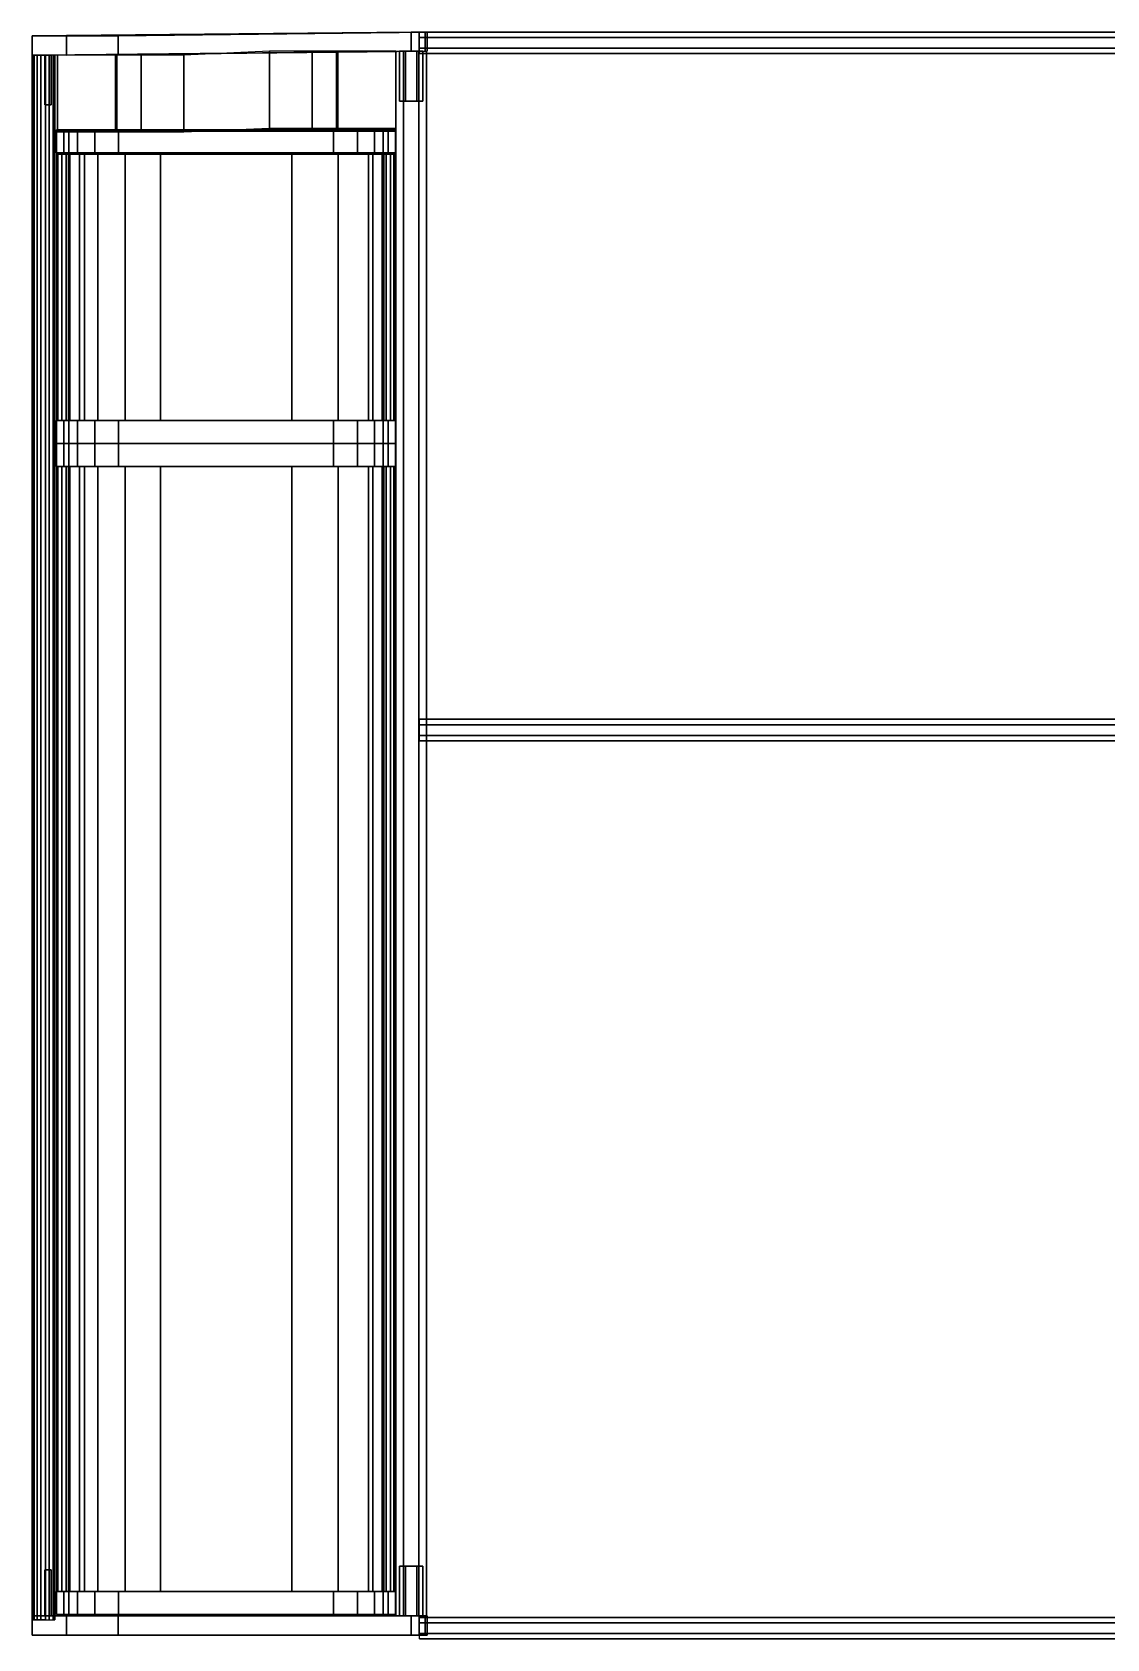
# Model space of a CAD drawing. Extents: x 0 to 566, y -419 to 0.
# Drawn here: x 0 to 280.1, y -419 to 0 of the extents above; entities that cross this region are included whole.
import ezdxf

# ---------------------------------------------------------------- set-up
doc = ezdxf.new("R2010")
doc.units = 0
doc.layers.add('CINZA', color=253, linetype='CONTINUOUS')
doc.layers.add('PRETO', color=253, linetype='CONTINUOUS')

msp = doc.modelspace()

# ---------------------------------------------------------------- linework, layer by layer
at = {"layer": 'PRETO'}
for points in [[(103, 0, 60), (103, 0), (22.44, -1), (8.94, -1, 13.5)], [(103, -5, 60), (103, -5), (22.44, -6), (8.94, -6, 13.5)], [(6.4, -25.8, 54.2), (94.8, -25.8, 54.2), (92.86, -25.8, 40.37), (8.34, -25.8, 40.37)], [(94.8, -25.8, 60.3), (6.4, -25.8, 60.3), (6.4, -25.8, 54.2), (94.8, -25.8, 54.2)], [(92.86, -25.8, 40.37), (8.34, -25.8, 40.37), (9.63, -25.8, 31.2), (91.57, -25.8, 31.2)], [(94.75, -31.48, 54.2), (6.35, -31.48, 54.2), (8.29, -31.48, 40.37), (92.81, -31.48, 40.37)], [(6.35, -31.48, 60.3), (94.75, -31.48, 60.3), (94.75, -31.48, 54.2), (6.35, -31.48, 54.2)], [(6.4, -31.8, 54.2), (94.8, -31.8, 54.2), (92.86, -31.8, 40.37), (8.34, -31.8, 40.37)], [(94.8, -31.8, 60.3), (6.4, -31.8, 60.3), (6.4, -31.8, 54.2), (94.8, -31.8, 54.2)], [(8.29, -31.48, 40.37), (92.81, -31.48, 40.37), (91.52, -31.48, 31.2), (9.58, -31.48, 31.2)], [(92.86, -31.8, 40.37), (8.34, -31.8, 40.37), (9.63, -31.8, 31.2), (91.57, -31.8, 31.2)], [(94.75, -101.28, 54.2), (6.35, -101.28, 54.2), (8.29, -101.28, 40.37), (92.81, -101.28, 40.37)], [(6.35, -101.28, 60.3), (94.75, -101.28, 60.3), (94.75, -101.28, 54.2), (6.35, -101.28, 54.2)], [(8.29, -101.28, 40.37), (92.81, -101.28, 40.37), (91.52, -101.28, 31.2), (9.58, -101.28, 31.2)], [(94.75, -107.28, 54.2), (6.35, -107.28, 54.2), (8.29, -107.28, 40.37), (92.81, -107.28, 40.37)], [(94.75, -107.28, 54.2), (6.35, -107.28, 54.2), (8.29, -107.28, 40.37), (92.81, -107.28, 40.37)], [(6.35, -107.28, 60.3), (94.75, -107.28, 60.3), (94.75, -107.28, 54.2), (6.35, -107.28, 54.2)], [(6.35, -107.28, 60.3), (94.75, -107.28, 60.3), (94.75, -107.28, 54.2), (6.35, -107.28, 54.2)], [(8.29, -107.28, 40.37), (92.81, -107.28, 40.37), (91.52, -107.28, 31.2), (9.58, -107.28, 31.2)], [(8.29, -107.28, 40.37), (92.81, -107.28, 40.37), (91.52, -107.28, 31.2), (9.58, -107.28, 31.2)], [(94.75, -113.28, 54.2), (6.35, -113.28, 54.2), (8.29, -113.28, 40.37), (92.81, -113.28, 40.37)], [(6.35, -113.28, 60.3), (94.75, -113.28, 60.3), (94.75, -113.28, 54.2), (6.35, -113.28, 54.2)], [(8.29, -113.28, 40.37), (92.81, -113.28, 40.37), (91.52, -113.28, 31.2), (9.58, -113.28, 31.2)], [(6.4, -413, 54.2), (94.8, -413, 54.2), (92.86, -413, 40.37), (8.34, -413, 40.37)], [(94.8, -413, 60.3), (6.4, -413, 60.3), (6.4, -413, 54.2), (94.8, -413, 54.2)], [(92.86, -413, 40.37), (8.34, -413, 40.37), (9.63, -413, 31.2), (91.57, -413, 31.2)], [(103, -413, 60), (103, -413), (22.44, -413), (8.94, -413, 13.5)], [(103, -418, 60), (103, -418), (22.44, -418), (8.94, -418, 13.5)]]:
    msp.add_3dface(points, dxfattribs=at)

# ---------------------------------------------------------------- meshes
at = {"layer": 'CINZA'}
mesh = msp.add_polymesh((2, 12), dxfattribs=at)
for k, corner in enumerate([(5.9, -6, 42.75), (5.9, -6, 61.18), (5.49, -6, 62.4), (4.42, -6, 63.11), (1.3, -6, 63.9), (0.51, -6, 63.63), (0, -6, 62.6), (0.41, -6, 59.9), (2.3, -6, 60.2), (2.3, -6, 46.9), (3.5, -6, 46.9), (3.5, -6, 40.9), (5.9, -414, 42.75), (5.9, -414, 61.18), (5.49, -414, 62.4), (4.42, -414, 63.11), (1.3, -414, 63.9), (0.51, -414, 63.63), (0, -414, 62.6), (0.41, -414, 59.9), (2.3, -414, 60.2), (2.3, -414, 46.9), (3.5, -414, 46.9), (3.5, -414, 40.9)]):
    mesh.set_mesh_vertex(divmod(k, 12), corner)
mesh = msp.add_polymesh((2, 6), dxfattribs=at)
for k, corner in enumerate([(94.8, -5), (94.8, -5, 60), (96.8, -5, 63.46), (100.8, -5, 63.46), (102.8, -5, 60), (102.8, -5), (94.8, -413), (94.8, -413, 60), (96.8, -413, 63.46), (100.8, -413, 63.46), (102.8, -413, 60), (102.8, -413)]):
    mesh.set_mesh_vertex(divmod(k, 6), corner)
mesh = msp.add_polymesh((2, 23), dxfattribs=at)
for k, corner in enumerate([(6.56, -101.28, 57.09), (6.43, -101.28, 58.08), (6.72, -101.28, 59.19), (7.71, -101.28, 59.77), (8.84, -101.28, 59.91), (9.44, -101.28, 59.71), (9.83, -101.28, 59.04), (12.31, -101.28, 40.79), (13.63, -101.28, 31.09), (17.1, -101.28, 22.27), (24.24, -101.28, 16.03), (33.45, -101.28, 13.79), (67.65, -101.28, 13.79), (79.77, -101.28, 17.94), (87.66, -101.28, 28.02), (88.79, -101.28, 40.79), (91.27, -101.28, 59.04), (91.66, -101.28, 59.71), (92.26, -101.28, 59.91), (93.39, -101.28, 59.77), (94.32, -101.28, 59.27), (94.67, -101.28, 58.08), (94.54, -101.28, 57.09), (6.56, -31.48, 57.09), (6.43, -31.48, 58.08), (6.72, -31.48, 59.19), (7.71, -31.48, 59.77), (8.84, -31.48, 59.91), (9.44, -31.48, 59.71), (9.83, -31.48, 59.04), (12.31, -31.48, 40.79), (13.63, -31.48, 31.09), (17.1, -31.48, 22.27), (24.24, -31.48, 16.03), (33.45, -31.48, 13.79), (67.65, -31.48, 13.79), (79.77, -31.48, 17.94), (87.66, -31.48, 28.03), (88.79, -31.48, 40.79), (91.27, -31.48, 59.04), (91.66, -31.48, 59.71), (92.26, -31.48, 59.91), (93.39, -31.48, 59.77), (94.32, -31.48, 59.27), (94.67, -31.48, 58.08), (94.54, -31.48, 57.09)]):
    mesh.set_mesh_vertex(divmod(k, 23), corner)
mesh = msp.add_polymesh((2, 23), dxfattribs=at)
for k, corner in enumerate([(6.56, -406.68, 57.09), (6.43, -406.68, 58.08), (6.72, -406.68, 59.19), (7.71, -406.68, 59.77), (8.84, -406.68, 59.91), (9.44, -406.68, 59.71), (9.83, -406.68, 59.04), (12.31, -406.68, 40.79), (13.63, -406.68, 31.09), (17.1, -406.68, 22.27), (24.24, -406.68, 16.03), (33.45, -406.68, 13.79), (67.65, -406.68, 13.79), (79.77, -406.68, 17.94), (87.66, -406.68, 28.02), (88.79, -406.68, 40.79), (91.27, -406.68, 59.04), (91.66, -406.68, 59.71), (92.26, -406.68, 59.91), (93.39, -406.68, 59.77), (94.32, -406.68, 59.27), (94.67, -406.68, 58.08), (94.54, -406.68, 57.09), (6.56, -113.28, 57.09), (6.43, -113.28, 58.08), (6.72, -113.28, 59.19), (7.71, -113.28, 59.77), (8.84, -113.28, 59.91), (9.44, -113.28, 59.71), (9.83, -113.28, 59.04), (12.31, -113.28, 40.79), (13.63, -113.28, 31.09), (17.1, -113.28, 22.27), (24.24, -113.28, 16.03), (33.45, -113.28, 13.79), (67.65, -113.28, 13.79), (79.77, -113.28, 17.94), (87.66, -113.28, 28.03), (88.79, -113.28, 40.79), (91.27, -113.28, 59.04), (91.66, -113.28, 59.71), (92.26, -113.28, 59.91), (93.39, -113.28, 59.77), (94.32, -113.28, 59.27), (94.67, -113.28, 58.08), (94.54, -113.28, 57.09)]):
    mesh.set_mesh_vertex(divmod(k, 23), corner)
at = {"layer": 'PRETO'}
mesh = msp.add_polymesh((2, 9), dxfattribs=at)
for k, corner in enumerate([(8.94, -6, 13.5), (0, -6, 64.2), (98.8, -5, 64.2), (100.9, -5, 63.64), (102.44, -5, 62.1), (103, -5, 60), (103, -5), (22.44, -6), (8.94, -6, 13.5), (8.94, -1, 13.5), (0, -1, 64.2), (98.8, 0, 64.2), (100.9, 0, 63.64), (102.44, 0, 62.1), (103, 0, 60), (103, 0), (22.44, -1), (8.94, -1, 13.5)]):
    mesh.set_mesh_vertex(divmod(k, 9), corner)
mesh = msp.add_polymesh((2, 4), dxfattribs=at)
for k, corner in enumerate([(98.8, 0, 64.2), (100.9, 0, 63.64), (102.44, 0, 62.1), (103, 0, 60), (0, -1, 64.2), (2.98, -1, 47.3), (5.96, -1, 30.4), (8.94, -1, 13.5)]):
    mesh.set_mesh_vertex(divmod(k, 4), corner)
mesh = msp.add_polymesh((2, 6), dxfattribs=at)
for k, corner in enumerate([(101, -5.6, 0.58), (101, -5.6, 61.58), (101, -4.2, 64), (101, -1.4, 64), (101, 0, 61.58), (101, 0, 0.58), (287.8, -5.6, 0.58), (287.8, -5.6, 61.58), (287.8, -4.2, 64), (287.8, -1.4, 64), (287.8, 0, 61.58), (287.8, 0, 0.58)]):
    mesh.set_mesh_vertex(divmod(k, 6), corner)
mesh = msp.add_polymesh((2, 4), dxfattribs=at)
for k, corner in enumerate([(98.8, -5, 64.2), (100.9, -5, 63.64), (102.44, -5, 62.1), (103, -5, 60), (0, -6, 64.2), (2.98, -6, 47.3), (5.96, -6, 30.4), (8.94, -6, 13.5)]):
    mesh.set_mesh_vertex(divmod(k, 4), corner)
mesh = msp.add_polymesh((6, 3), dxfattribs=at)
for k, corner in enumerate([(3.34, -6, 61.97), (3.4, -6, 48.95), (3.4, -6, 48.95), (5, -6, 61.97), (5, -6, 41.97), (5, -6, 41.97), (5, -19, 61.97), (5, -19, 41.97), (5, -6, 41.97), (3.34, -19, 61.97), (3.4, -19, 48.95), (3.4, -6, 48.95), (3.34, -19, 61.97), (3.34, -19, 61.97), (3.34, -6, 61.97), (5, -19, 61.97), (5, -19, 61.97), (5, -6, 61.97)]):
    mesh.set_mesh_vertex(divmod(k, 3), corner)
mesh = msp.add_polymesh((2, 14), dxfattribs=at)
for k, corner in enumerate([(79.65, -25, 41.5), (94.8, -25, 41.5), (94.8, -25, 60.3), (6.6, -26, 60.3), (6.6, -26, 41.5), (21.75, -26, 41.5), (22.04, -26), (28.44, -26), (39.56, -26, 41.5), (61.84, -25, 41.5), (72.96, -25), (79.36, -25), (79.65, -25, 41.5), (94.8, -25, 41.5), (79.65, -5, 41.5), (94.8, -5, 41.5), (94.8, -5, 60.3), (6.6, -6, 60.3), (6.6, -6, 41.5), (21.75, -6, 41.5), (22.04, -6), (28.44, -6), (39.56, -6, 41.5), (61.84, -5, 41.5), (72.96, -5), (79.36, -5), (79.65, -5, 41.5), (94.8, -5, 41.5)]):
    mesh.set_mesh_vertex(divmod(k, 14), corner)
mesh = msp.add_polymesh((2, 7), dxfattribs=at)
for k, corner in enumerate([(101.8, -18, 60), (101.8, -18, 1), (95.8, -18, 1), (95.8, -18, 60), (97.3, -18, 62.6), (100.3, -18, 62.6), (101.8, -18, 60), (101.8, -5, 60), (101.8, -5, 1), (95.8, -5, 1), (95.8, -5, 60), (97.3, -5, 62.6), (100.3, -5, 62.6), (101.8, -5, 60)]):
    mesh.set_mesh_vertex(divmod(k, 7), corner)
mesh = msp.add_polymesh((2, 15), dxfattribs=at)
for k, corner in enumerate([(6.35, -25.48, 60.3), (6.35, -25.48, 54.2), (8.29, -25.48, 40.37), (9.58, -25.48, 31.2), (11.86, -25.48, 23.71), (16.32, -25.48, 17.28), (22.55, -25.48, 12.54), (78.55, -25.48, 12.54), (84.78, -25.48, 17.28), (89.24, -25.48, 23.71), (91.52, -25.48, 31.2), (92.81, -25.48, 40.37), (94.75, -25.48, 54.2), (94.75, -25.48, 60.3), (6.35, -25.48, 60.3), (6.35, -31.48, 60.3), (6.35, -31.48, 54.2), (8.29, -31.48, 40.37), (9.58, -31.48, 31.2), (11.86, -31.48, 23.71), (16.32, -31.48, 17.28), (22.55, -31.48, 12.54), (78.55, -31.48, 12.54), (84.78, -31.48, 17.28), (89.24, -31.48, 23.71), (91.52, -31.48, 31.2), (92.81, -31.48, 40.37), (94.75, -31.48, 54.2), (94.75, -31.48, 60.3), (6.35, -31.48, 60.3)]):
    mesh.set_mesh_vertex(divmod(k, 15), corner)
mesh = msp.add_polymesh((2, 4), dxfattribs=at)
for k, corner in enumerate([(9.58, -31.48, 31.2), (11.86, -31.48, 23.71), (16.32, -31.48, 17.28), (22.55, -31.48, 12.54), (91.52, -31.48, 31.2), (89.24, -31.48, 23.71), (84.78, -31.48, 17.28), (78.55, -31.48, 12.54)]):
    mesh.set_mesh_vertex(divmod(k, 4), corner)
mesh = msp.add_polymesh((2, 4), dxfattribs=at)
for k, corner in enumerate([(91.57, -31.8, 31.2), (89.29, -31.8, 23.71), (84.83, -31.8, 17.28), (78.6, -31.8, 12.54), (9.63, -31.8, 31.2), (11.91, -31.8, 23.71), (16.37, -31.8, 17.28), (22.6, -31.8, 12.54)]):
    mesh.set_mesh_vertex(divmod(k, 4), corner)
mesh = msp.add_polymesh((2, 15), dxfattribs=at)
for k, corner in enumerate([(6.35, -107.28, 60.3), (6.35, -107.28, 54.2), (8.29, -107.28, 40.37), (9.58, -107.28, 31.2), (11.86, -107.28, 23.71), (16.32, -107.28, 17.28), (22.55, -107.28, 12.54), (78.55, -107.28, 12.54), (84.78, -107.28, 17.28), (89.24, -107.28, 23.71), (91.52, -107.28, 31.2), (92.81, -107.28, 40.37), (94.75, -107.28, 54.2), (94.75, -107.28, 60.3), (6.35, -107.28, 60.3), (6.35, -101.28, 60.3), (6.35, -101.28, 54.2), (8.29, -101.28, 40.37), (9.58, -101.28, 31.2), (11.86, -101.28, 23.71), (16.32, -101.28, 17.28), (22.55, -101.28, 12.54), (78.55, -101.28, 12.54), (84.78, -101.28, 17.28), (89.24, -101.28, 23.71), (91.52, -101.28, 31.2), (92.81, -101.28, 40.37), (94.75, -101.28, 54.2), (94.75, -101.28, 60.3), (6.35, -101.28, 60.3)]):
    mesh.set_mesh_vertex(divmod(k, 15), corner)
mesh = msp.add_polymesh((2, 4), dxfattribs=at)
for k, corner in enumerate([(9.58, -101.28, 31.2), (11.86, -101.28, 23.71), (16.32, -101.28, 17.28), (22.55, -101.28, 12.54), (91.52, -101.28, 31.2), (89.24, -101.28, 23.71), (84.78, -101.28, 17.28), (78.55, -101.28, 12.54)]):
    mesh.set_mesh_vertex(divmod(k, 4), corner)
mesh = msp.add_polymesh((2, 15), dxfattribs=at)
for k, corner in enumerate([(6.35, -107.28, 60.3), (6.35, -107.28, 54.2), (8.29, -107.28, 40.37), (9.58, -107.28, 31.2), (11.86, -107.28, 23.71), (16.32, -107.28, 17.28), (22.55, -107.28, 12.54), (78.55, -107.28, 12.54), (84.78, -107.28, 17.28), (89.24, -107.28, 23.71), (91.52, -107.28, 31.2), (92.81, -107.28, 40.37), (94.75, -107.28, 54.2), (94.75, -107.28, 60.3), (6.35, -107.28, 60.3), (6.35, -113.28, 60.3), (6.35, -113.28, 54.2), (8.29, -113.28, 40.37), (9.58, -113.28, 31.2), (11.86, -113.28, 23.71), (16.32, -113.28, 17.28), (22.55, -113.28, 12.54), (78.55, -113.28, 12.54), (84.78, -113.28, 17.28), (89.24, -113.28, 23.71), (91.52, -113.28, 31.2), (92.81, -113.28, 40.37), (94.75, -113.28, 54.2), (94.75, -113.28, 60.3), (6.35, -113.28, 60.3)]):
    mesh.set_mesh_vertex(divmod(k, 15), corner)
mesh = msp.add_polymesh((2, 4), dxfattribs=at)
for k, corner in enumerate([(9.58, -107.28, 31.2), (11.86, -107.28, 23.71), (16.32, -107.28, 17.28), (22.55, -107.28, 12.54), (91.52, -107.28, 31.2), (89.24, -107.28, 23.71), (84.78, -107.28, 17.28), (78.55, -107.28, 12.54)]):
    mesh.set_mesh_vertex(divmod(k, 4), corner)
mesh = msp.add_polymesh((2, 4), dxfattribs=at)
for k, corner in enumerate([(9.58, -107.28, 31.2), (11.86, -107.28, 23.71), (16.32, -107.28, 17.28), (22.55, -107.28, 12.54), (91.52, -107.28, 31.2), (89.24, -107.28, 23.71), (84.78, -107.28, 17.28), (78.55, -107.28, 12.54)]):
    mesh.set_mesh_vertex(divmod(k, 4), corner)
mesh = msp.add_polymesh((2, 4), dxfattribs=at)
for k, corner in enumerate([(9.58, -113.28, 31.2), (11.86, -113.28, 23.71), (16.32, -113.28, 17.28), (22.55, -113.28, 12.54), (91.52, -113.28, 31.2), (89.24, -113.28, 23.71), (84.78, -113.28, 17.28), (78.55, -113.28, 12.54)]):
    mesh.set_mesh_vertex(divmod(k, 4), corner)
mesh = msp.add_polymesh((2, 6), dxfattribs=at)
for k, corner in enumerate([(101, -184.8, 0.58), (101, -184.8, 61.58), (101, -183.4, 64), (101, -180.6, 64), (101, -179.2, 61.58), (101, -179.2, 0.58), (287.8, -184.8, 0.58), (287.8, -184.8, 61.58), (287.8, -183.4, 64), (287.8, -180.6, 64), (287.8, -179.2, 61.58), (287.8, -179.2, 0.58)]):
    mesh.set_mesh_vertex(divmod(k, 6), corner)
mesh = msp.add_polymesh((6, 3), dxfattribs=at)
for k, corner in enumerate([(3.34, -413, 61.97), (3.4, -413, 48.95), (3.4, -413, 48.95), (5, -413, 61.97), (5, -413, 41.97), (5, -413, 41.97), (5, -401, 61.97), (5, -401, 41.97), (5, -413, 41.97), (3.34, -401, 61.97), (3.4, -401, 48.95), (3.4, -413, 48.95), (3.34, -401, 61.97), (3.34, -401, 61.97), (3.34, -413, 61.97), (5, -401, 61.97), (5, -401, 61.97), (5, -413, 61.97)]):
    mesh.set_mesh_vertex(divmod(k, 3), corner)
mesh = msp.add_polymesh((2, 7), dxfattribs=at)
for k, corner in enumerate([(101.8, -400, 60), (101.8, -400, 1), (95.8, -400, 1), (95.8, -400, 60), (97.3, -400, 62.6), (100.3, -400, 62.6), (101.8, -400, 60), (101.8, -413, 60), (101.8, -413, 1), (95.8, -413, 1), (95.8, -413, 60), (97.3, -413, 62.6), (100.3, -413, 62.6), (101.8, -413, 60)]):
    mesh.set_mesh_vertex(divmod(k, 7), corner)
mesh = msp.add_polymesh((2, 15), dxfattribs=at)
for k, corner in enumerate([(6.35, -412.68, 60.3), (6.35, -412.68, 54.2), (8.29, -412.68, 40.37), (9.58, -412.68, 31.2), (11.86, -412.68, 23.71), (16.32, -412.68, 17.28), (22.55, -412.68, 12.54), (78.55, -412.68, 12.54), (84.78, -412.68, 17.28), (89.24, -412.68, 23.71), (91.52, -412.68, 31.2), (92.81, -412.68, 40.37), (94.75, -412.68, 54.2), (94.75, -412.68, 60.3), (6.35, -412.68, 60.3), (6.35, -406.68, 60.3), (6.35, -406.68, 54.2), (8.29, -406.68, 40.37), (9.58, -406.68, 31.2), (11.86, -406.68, 23.71), (16.32, -406.68, 17.28), (22.55, -406.68, 12.54), (78.55, -406.68, 12.54), (84.78, -406.68, 17.28), (89.24, -406.68, 23.71), (91.52, -406.68, 31.2), (92.81, -406.68, 40.37), (94.75, -406.68, 54.2), (94.75, -406.68, 60.3), (6.35, -406.68, 60.3)]):
    mesh.set_mesh_vertex(divmod(k, 15), corner)
mesh = msp.add_polymesh((2, 4), dxfattribs=at)
for k, corner in enumerate([(98.8, -413, 64.2), (100.9, -413, 63.64), (102.44, -413, 62.1), (103, -413, 60), (0, -413, 64.2), (2.98, -413, 47.3), (5.96, -413, 30.4), (8.94, -413, 13.5)]):
    mesh.set_mesh_vertex(divmod(k, 4), corner)
mesh = msp.add_polymesh((2, 9), dxfattribs=at)
for k, corner in enumerate([(8.94, -413, 13.5), (0, -413, 64.2), (98.8, -413, 64.2), (100.9, -413, 63.64), (102.44, -413, 62.1), (103, -413, 60), (103, -413), (22.44, -413), (8.94, -413, 13.5), (8.94, -418, 13.5), (0, -418, 64.2), (98.8, -418, 64.2), (100.9, -418, 63.64), (102.44, -418, 62.1), (103, -418, 60), (103, -418), (22.44, -418), (8.94, -418, 13.5)]):
    mesh.set_mesh_vertex(divmod(k, 9), corner)
mesh = msp.add_polymesh((2, 4), dxfattribs=at)
for k, corner in enumerate([(9.58, -412.68, 31.2), (11.86, -412.68, 23.71), (16.32, -412.68, 17.28), (22.55, -412.68, 12.54), (91.52, -412.68, 31.2), (89.24, -412.68, 23.71), (84.78, -412.68, 17.28), (78.55, -412.68, 12.54)]):
    mesh.set_mesh_vertex(divmod(k, 4), corner)
mesh = msp.add_polymesh((2, 4), dxfattribs=at)
for k, corner in enumerate([(91.57, -413, 31.2), (89.29, -413, 23.71), (84.83, -413, 17.28), (78.6, -413, 12.54), (9.63, -413, 31.2), (11.91, -413, 23.71), (16.37, -413, 17.28), (22.6, -413, 12.54)]):
    mesh.set_mesh_vertex(divmod(k, 4), corner)
mesh = msp.add_polymesh((2, 6), dxfattribs=at)
for k, corner in enumerate([(101, -419, 0.58), (101, -419, 61.58), (101, -417.6, 64), (101, -414.8, 64), (101, -413.4, 61.58), (101, -413.4, 0.58), (287.8, -419, 0.58), (287.8, -419, 61.58), (287.8, -417.6, 64), (287.8, -414.8, 64), (287.8, -413.4, 61.58), (287.8, -413.4, 0.58)]):
    mesh.set_mesh_vertex(divmod(k, 6), corner)
mesh = msp.add_polymesh((2, 4), dxfattribs=at)
for k, corner in enumerate([(98.8, -418, 64.2), (100.9, -418, 63.64), (102.44, -418, 62.1), (103, -418, 60), (0, -418, 64.2), (2.98, -418, 47.3), (5.96, -418, 30.4), (8.94, -418, 13.5)]):
    mesh.set_mesh_vertex(divmod(k, 4), corner)

doc.saveas('drawing.dxf')
